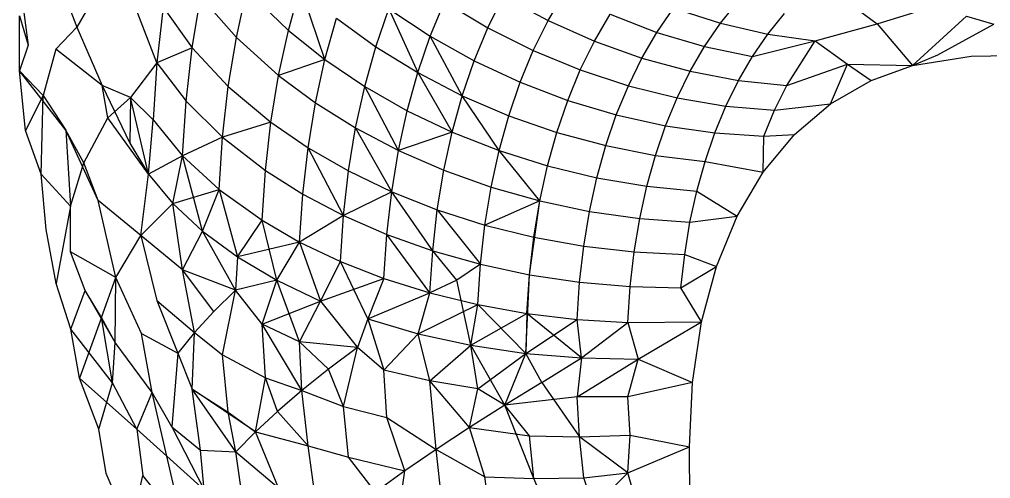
# Model space of a CAD drawing. Header units: inches. Extents: x 17 to 4615, y 5 to 3256.
# Drawn here: x 3232.279 to 3233.216, y 2581.546 to 2581.99 of the extents above; entities that cross this region are included whole.
import ezdxf

# ---------------------------------------------------------------- set-up
doc = ezdxf.new("R2010")
doc.units = ezdxf.units.IN
doc.header["$MEASUREMENT"] = 0

msp = doc.modelspace()

# ---------------------------------------------------------------- linework, layer by layer
for p, q in [((3232.31248, 2582.03863), (3232.33427, 2581.98212)), ((3232.27946, 2582.02219), (3232.28722, 2581.96486)), ((3232.53841, 2581.97903), (3232.55, 2582.02061)), ((3232.57374, 2581.95089), (3232.55, 2582.02061)), ((3232.35052, 2582.01071), (3232.33427, 2581.98212)), ((3232.44554, 2581.96221), (3232.45369, 2582.01177)), ((3232.45369, 2582.01177), (3232.4882, 2581.97237)), ((3232.4882, 2581.97237), (3232.49817, 2582.01797)), ((3232.49817, 2582.01797), (3232.53841, 2581.97903)), ((3232.73112, 2581.98165), (3232.746, 2582.01182)), ((3232.746, 2582.01182), (3232.78921, 2581.98855)), ((3232.78921, 2581.98855), (3232.80505, 2582.01571)), ((3232.41746, 2582.00147), (3232.41138, 2581.94792)), ((3232.41746, 2582.00147), (3232.44554, 2581.96221)), ((3232.67546, 2581.97341), (3232.68927, 2582.00675)), ((3232.68927, 2582.00675), (3232.73112, 2581.98165)), ((3232.89436, 2581.97723), (3232.91033, 2582.00052)), ((3232.91033, 2582.00052), (3232.95567, 2581.98601)), ((3232.95567, 2581.98601), (3232.97233, 2582.00674)), ((3233.07912, 2582.00608), (3233.10705, 2581.98555)), ((3233.10705, 2581.98555), (3233.1665, 2582.00373)), ((3232.27877, 2581.94019), (3232.27871, 2581.9933)), ((3232.27871, 2581.9933), (3232.28722, 2581.96486)), ((3232.41138, 2581.94792), (3232.39155, 2581.99966)), ((3232.57374, 2581.95089), (3232.58485, 2581.99084)), ((3232.58485, 2581.99084), (3232.62279, 2581.96333)), ((3232.62279, 2581.96333), (3232.63535, 2581.99994)), ((3232.63535, 2581.99994), (3232.67546, 2581.97341)), ((3232.63535, 2581.99994), (3232.66344, 2581.93832)), ((3232.83394, 2581.9686), (3232.84911, 2581.99466)), ((3232.84911, 2581.99466), (3232.89436, 2581.97723)), ((3233.00137, 2581.97547), (3233.01741, 2581.99544)), ((3233.14121, 2581.94508), (3233.19313, 2581.99276)), ((3233.19313, 2581.99276), (3233.21969, 2581.98517)), ((3232.31397, 2581.96103), (3232.33427, 2581.98212)), ((3232.33427, 2581.98212), (3232.35855, 2581.92595)), ((3232.71791, 2581.94968), (3232.73112, 2581.98165)), ((3232.73112, 2581.98165), (3232.77494, 2581.95961)), ((3232.77494, 2581.95961), (3232.78921, 2581.98855)), ((3232.78921, 2581.98855), (3232.83394, 2581.9686)), ((3232.94035, 2581.96361), (3232.95567, 2581.98601)), ((3232.95567, 2581.98601), (3233.00137, 2581.97547)), ((3233.04697, 2581.96905), (3233.10705, 2581.98555)), ((3233.10705, 2581.98555), (3233.14121, 2581.94508)), ((3233.16561, 2581.95562), (3233.21969, 2581.98517)), ((3232.48041, 2581.92504), (3232.4882, 2581.97237)), ((3232.4882, 2581.97237), (3232.52892, 2581.93563)), ((3232.52892, 2581.93563), (3232.53841, 2581.97903)), ((3232.53841, 2581.97903), (3232.57374, 2581.95089)), ((3232.66344, 2581.93832), (3232.67546, 2581.97341)), ((3232.67546, 2581.97341), (3232.71791, 2581.94968)), ((3232.70639, 2581.91604), (3232.67546, 2581.97341)), ((3232.87982, 2581.95223), (3232.89436, 2581.97723)), ((3232.89436, 2581.97723), (3232.94035, 2581.96361)), ((3232.98659, 2581.9539), (3233.00137, 2581.97547)), ((3233.00137, 2581.97547), (3233.04697, 2581.96905)), ((3232.28722, 2581.96486), (3232.27877, 2581.94019)), ((3232.61213, 2581.92496), (3232.62279, 2581.96333)), ((3232.62279, 2581.96333), (3232.66344, 2581.93832)), ((3232.82026, 2581.9409), (3232.83394, 2581.9686)), ((3232.83394, 2581.9686), (3232.87982, 2581.95223)), ((3232.92634, 2581.9396), (3232.94035, 2581.96361)), ((3232.94035, 2581.96361), (3232.98659, 2581.9539)), ((3232.98659, 2581.9539), (3233.04697, 2581.96905)), ((3233.01967, 2581.92588), (3233.04697, 2581.96905)), ((3233.04697, 2581.96905), (3233.07819, 2581.94659)), ((3232.31397, 2581.96103), (3232.30178, 2581.91624)), ((3232.35855, 2581.92595), (3232.31397, 2581.96103)), ((3232.44554, 2581.96221), (3232.41138, 2581.94792)), ((3232.43971, 2581.91091), (3232.44554, 2581.96221)), ((3232.44554, 2581.96221), (3232.48041, 2581.92504)), ((3232.76228, 2581.929), (3232.77494, 2581.95961)), ((3232.77494, 2581.95961), (3232.82026, 2581.9409)), ((3232.97313, 2581.93075), (3232.98659, 2581.9539)), ((3233.14121, 2581.94508), (3233.16561, 2581.95562)), ((3233.14121, 2581.94508), (3233.19788, 2581.95434)), ((3233.19788, 2581.95434), (3233.23583, 2581.95476)), ((3232.41138, 2581.94792), (3232.38593, 2581.9142)), ((3232.41138, 2581.94792), (3232.40771, 2581.89273)), ((3232.41138, 2581.94792), (3232.43971, 2581.91091)), ((3232.57374, 2581.95089), (3232.52892, 2581.93563)), ((3232.56461, 2581.90919), (3232.57374, 2581.95089)), ((3232.57374, 2581.95089), (3232.61213, 2581.92496)), ((3232.70639, 2581.91604), (3232.71791, 2581.94968)), ((3232.71791, 2581.94968), (3232.76228, 2581.929)), ((3232.8667, 2581.92562), (3232.87982, 2581.95223)), ((3232.87982, 2581.95223), (3232.92634, 2581.9396)), ((3233.01967, 2581.92588), (3233.07819, 2581.94659)), ((3233.06201, 2581.90814), (3233.07819, 2581.94659)), ((3233.07819, 2581.94659), (3233.14121, 2581.94508)), ((3233.07819, 2581.94659), (3233.10126, 2581.9308)), ((3233.10126, 2581.9308), (3233.14121, 2581.94508)), ((3232.28456, 2581.8824), (3232.27877, 2581.94019)), ((3232.32357, 2581.88278), (3232.27877, 2581.94019)), ((3232.30178, 2581.91624), (3232.27877, 2581.94019)), ((3232.5215, 2581.89055), (3232.52892, 2581.93563)), ((3232.52892, 2581.93563), (3232.56461, 2581.90919)), ((3232.65321, 2581.90154), (3232.66344, 2581.93832)), ((3232.66344, 2581.93832), (3232.70639, 2581.91604)), ((3232.66344, 2581.93832), (3232.69657, 2581.88082)), ((3232.80813, 2581.91154), (3232.82026, 2581.9409)), ((3232.82026, 2581.9409), (3232.8667, 2581.92562)), ((3232.91374, 2581.91403), (3232.92634, 2581.9396)), ((3232.92634, 2581.9396), (3232.97313, 2581.93075)), ((3232.35855, 2581.92595), (3232.38522, 2581.87013)), ((3232.38593, 2581.9142), (3232.35855, 2581.92595)), ((3232.36418, 2581.89454), (3232.35855, 2581.92595)), ((3232.47482, 2581.87606), (3232.48041, 2581.92504)), ((3232.48041, 2581.92504), (3232.5215, 2581.89055)), ((3232.75123, 2581.89678), (3232.76228, 2581.929)), ((3232.76228, 2581.929), (3232.80813, 2581.91154)), ((3232.85504, 2581.89749), (3232.8667, 2581.92562)), ((3232.8667, 2581.92562), (3232.91374, 2581.91403)), ((3232.96098, 2581.90612), (3232.97313, 2581.93075)), ((3232.97313, 2581.93075), (3233.01967, 2581.92588)), ((3233.00795, 2581.90207), (3233.01967, 2581.92588)), ((3233.06201, 2581.90814), (3233.10126, 2581.9308)), ((3232.30178, 2581.91624), (3232.28456, 2581.8824)), ((3232.29981, 2581.84025), (3232.30178, 2581.91624)), ((3232.30178, 2581.91624), (3232.32357, 2581.88278)), ((3232.60337, 2581.88497), (3232.61213, 2581.92496)), ((3232.61213, 2581.92496), (3232.65321, 2581.90154)), ((3232.64482, 2581.86318), (3232.61213, 2581.92496)), ((3232.69657, 2581.88082), (3232.70639, 2581.91604)), ((3232.70639, 2581.91604), (3232.75123, 2581.89678)), ((3232.74184, 2581.86303), (3232.70639, 2581.91604)), ((3232.38593, 2581.9142), (3232.36418, 2581.89454)), ((3232.38593, 2581.9142), (3232.38522, 2581.87013)), ((3232.40324, 2581.84039), (3232.38593, 2581.9142)), ((3232.38593, 2581.9142), (3232.40771, 2581.89273)), ((3232.43619, 2581.858), (3232.43971, 2581.91091)), ((3232.43971, 2581.91091), (3232.47482, 2581.87606)), ((3232.55749, 2581.86588), (3232.56461, 2581.90919)), ((3232.56461, 2581.90919), (3232.60337, 2581.88497)), ((3232.79754, 2581.88066), (3232.80813, 2581.91154)), ((3232.80813, 2581.91154), (3232.85504, 2581.89749)), ((3232.90254, 2581.88696), (3232.91374, 2581.91403)), ((3232.91374, 2581.91403), (3232.96098, 2581.90612)), ((3233.00795, 2581.90207), (3233.06201, 2581.90814)), ((3233.0271, 2581.87849), (3233.06201, 2581.90814)), ((3232.64482, 2581.86318), (3232.65321, 2581.90154)), ((3232.65321, 2581.90154), (3232.69657, 2581.88082)), ((3232.84488, 2581.86785), (3232.85504, 2581.89749)), ((3232.85504, 2581.89749), (3232.90254, 2581.88696)), ((3232.95019, 2581.88008), (3232.96098, 2581.90612)), ((3232.96098, 2581.90612), (3233.00795, 2581.90207)), ((3232.99753, 2581.8769), (3233.00795, 2581.90207)), ((3232.34094, 2581.85112), (3232.36418, 2581.89454)), ((3232.40324, 2581.84039), (3232.36418, 2581.89454)), ((3232.40324, 2581.84039), (3232.40771, 2581.89273)), ((3232.40771, 2581.89273), (3232.43619, 2581.858)), ((3232.5215, 2581.89055), (3232.47482, 2581.87606)), ((3232.51619, 2581.8439), (3232.5215, 2581.89055)), ((3232.5215, 2581.89055), (3232.55749, 2581.86588)), ((3232.74184, 2581.86303), (3232.75123, 2581.89678)), ((3232.75123, 2581.89678), (3232.79754, 2581.88066)), ((3232.29981, 2581.84025), (3232.28456, 2581.8824)), ((3232.32357, 2581.88278), (3232.32802, 2581.80937)), ((3232.35464, 2581.8149), (3232.32357, 2581.88278)), ((3232.34094, 2581.85112), (3232.32357, 2581.88278)), ((3232.59653, 2581.84339), (3232.60337, 2581.88497)), ((3232.60337, 2581.88497), (3232.64482, 2581.86318)), ((3232.63826, 2581.82336), (3232.60337, 2581.88497)), ((3232.69657, 2581.88082), (3232.64482, 2581.86318)), ((3232.68852, 2581.84408), (3232.69657, 2581.88082)), ((3232.69657, 2581.88082), (3232.74184, 2581.86303)), ((3232.78854, 2581.8483), (3232.79754, 2581.88066)), ((3232.79754, 2581.88066), (3232.84488, 2581.86785)), ((3232.89279, 2581.85848), (3232.90254, 2581.88696)), ((3232.90254, 2581.88696), (3232.95019, 2581.88008)), ((3232.94078, 2581.85265), (3232.95019, 2581.88008)), ((3232.95019, 2581.88008), (3232.99753, 2581.8769)), ((3232.99686, 2581.84217), (3233.0271, 2581.87849)), ((3232.99753, 2581.8769), (3233.0271, 2581.87849)), ((3232.38522, 2581.87013), (3232.40324, 2581.84039)), ((3232.47482, 2581.87606), (3232.43619, 2581.858)), ((3232.47147, 2581.82552), (3232.47482, 2581.87606)), ((3232.47482, 2581.87606), (3232.51619, 2581.8439)), ((3232.99686, 2581.84217), (3232.99753, 2581.8769)), ((3232.55237, 2581.82107), (3232.55749, 2581.86588)), ((3232.55749, 2581.86588), (3232.59653, 2581.84339)), ((3232.59163, 2581.8004), (3232.55749, 2581.86588)), ((3232.63826, 2581.82336), (3232.64482, 2581.86318)), ((3232.64482, 2581.86318), (3232.68852, 2581.84408)), ((3232.73414, 2581.82781), (3232.74184, 2581.86303)), ((3232.74184, 2581.86303), (3232.78854, 2581.8483)), ((3232.78116, 2581.81454), (3232.74184, 2581.86303)), ((3232.83625, 2581.8368), (3232.84488, 2581.86785)), ((3232.84488, 2581.86785), (3232.89279, 2581.85848)), ((3232.32802, 2581.80937), (3232.34094, 2581.85112)), ((3232.35464, 2581.8149), (3232.34094, 2581.85112)), ((3232.43619, 2581.858), (3232.40324, 2581.84039)), ((3232.42678, 2581.81197), (3232.43619, 2581.858)), ((3232.43619, 2581.858), (3232.47147, 2581.82552)), ((3232.45551, 2581.7852), (3232.43619, 2581.858)), ((3232.8845, 2581.82866), (3232.89279, 2581.85848)), ((3232.89279, 2581.85848), (3232.94078, 2581.85265)), ((3232.93279, 2581.8239), (3232.94078, 2581.85265)), ((3232.94078, 2581.85265), (3232.99686, 2581.84217)), ((3232.51299, 2581.79579), (3232.51619, 2581.8439)), ((3232.51619, 2581.8439), (3232.55237, 2581.82107)), ((3232.59163, 2581.8004), (3232.59653, 2581.84339)), ((3232.59653, 2581.84339), (3232.63826, 2581.82336)), ((3232.68224, 2581.80589), (3232.68852, 2581.84408)), ((3232.68852, 2581.84408), (3232.73414, 2581.82781)), ((3232.78116, 2581.81454), (3232.78854, 2581.8483)), ((3232.78854, 2581.8483), (3232.83625, 2581.8368)), ((3232.97166, 2581.79961), (3232.99686, 2581.84217)), ((3232.30465, 2581.78701), (3232.29981, 2581.84025)), ((3232.32802, 2581.80937), (3232.29981, 2581.84025)), ((3232.39593, 2581.78125), (3232.40324, 2581.84039)), ((3232.40324, 2581.84039), (3232.42678, 2581.81197)), ((3232.82915, 2581.80442), (3232.83625, 2581.8368)), ((3232.83625, 2581.8368), (3232.8845, 2581.82866)), ((3232.42678, 2581.81197), (3232.47147, 2581.82552)), ((3232.45551, 2581.7852), (3232.47147, 2581.82552)), ((3232.47147, 2581.82552), (3232.51299, 2581.79579)), ((3232.47147, 2581.82552), (3232.48915, 2581.76039)), ((3232.63826, 2581.82336), (3232.59163, 2581.8004)), ((3232.63356, 2581.78212), (3232.63826, 2581.82336)), ((3232.63826, 2581.82336), (3232.68224, 2581.80589)), ((3232.67775, 2581.7664), (3232.63826, 2581.82336)), ((3232.72812, 2581.79124), (3232.73414, 2581.82781)), ((3232.73414, 2581.82781), (3232.78116, 2581.81454)), ((3232.87768, 2581.79753), (3232.8845, 2581.82866)), ((3232.8845, 2581.82866), (3232.93279, 2581.8239)), ((3232.92623, 2581.79392), (3232.93279, 2581.8239)), ((3232.93279, 2581.8239), (3232.97166, 2581.79961)), ((3232.37193, 2581.74051), (3232.35464, 2581.8149)), ((3232.39593, 2581.78125), (3232.35464, 2581.8149)), ((3232.54931, 2581.77482), (3232.55237, 2581.82107)), ((3232.55237, 2581.82107), (3232.59163, 2581.8004)), ((3232.78116, 2581.81454), (3232.72812, 2581.79124)), ((3232.77125, 2581.74321), (3232.78116, 2581.81454)), ((3232.77537, 2581.77951), (3232.78116, 2581.81454)), ((3232.78116, 2581.81454), (3232.82915, 2581.80442)), ((3232.32802, 2581.80937), (3232.31412, 2581.73474)), ((3232.3281, 2581.76525), (3232.32802, 2581.80937)), ((3232.42678, 2581.81197), (3232.39593, 2581.78125)), ((3232.42678, 2581.81197), (3232.45551, 2581.7852)), ((3232.43619, 2581.74786), (3232.42678, 2581.81197)), ((3232.67775, 2581.7664), (3232.68224, 2581.80589)), ((3232.68224, 2581.80589), (3232.72812, 2581.79124)), ((3232.68224, 2581.80589), (3232.7238, 2581.75339)), ((3232.82363, 2581.77078), (3232.82915, 2581.80442)), ((3232.82915, 2581.80442), (3232.87768, 2581.79753)), ((3232.48915, 2581.76039), (3232.51299, 2581.79579)), ((3232.51299, 2581.79579), (3232.54931, 2581.77482)), ((3232.52724, 2581.73786), (3232.51299, 2581.79579)), ((3232.59163, 2581.8004), (3232.54931, 2581.77482)), ((3232.58869, 2581.75602), (3232.59163, 2581.8004)), ((3232.59163, 2581.8004), (3232.63356, 2581.78212)), ((3232.87235, 2581.76523), (3232.87768, 2581.79753)), ((3232.87768, 2581.79753), (3232.92623, 2581.79392)), ((3232.9211, 2581.7628), (3232.92623, 2581.79392)), ((3232.92623, 2581.79392), (3232.97166, 2581.79961)), ((3232.95176, 2581.75127), (3232.97166, 2581.79961)), ((3232.31412, 2581.73474), (3232.30465, 2581.78701)), ((3232.43619, 2581.74786), (3232.45551, 2581.7852)), ((3232.45551, 2581.7852), (3232.48915, 2581.76039)), ((3232.48721, 2581.72832), (3232.45551, 2581.7852)), ((3232.7238, 2581.75339), (3232.72812, 2581.79124)), ((3232.72812, 2581.79124), (3232.77537, 2581.77951)), ((3232.37193, 2581.74051), (3232.39593, 2581.78125)), ((3232.43619, 2581.74786), (3232.39593, 2581.78125)), ((3232.39593, 2581.78125), (3232.41138, 2581.71833)), ((3232.63075, 2581.73959), (3232.63356, 2581.78212)), ((3232.63356, 2581.78212), (3232.67775, 2581.7664)), ((3232.67505, 2581.72565), (3232.63356, 2581.78212)), ((3232.77125, 2581.74321), (3232.77537, 2581.77951)), ((3232.77537, 2581.77951), (3232.82363, 2581.77078)), ((3232.54931, 2581.77482), (3232.48915, 2581.76039)), ((3232.52724, 2581.73786), (3232.54931, 2581.77482)), ((3232.54931, 2581.77482), (3232.58869, 2581.75602)), ((3232.54931, 2581.77482), (3232.56938, 2581.71783)), ((3232.67505, 2581.72565), (3232.67775, 2581.7664)), ((3232.67775, 2581.7664), (3232.7238, 2581.75339)), ((3232.70121, 2581.73788), (3232.67775, 2581.7664)), ((3232.81965, 2581.73597), (3232.82363, 2581.77078)), ((3232.82363, 2581.77078), (3232.87235, 2581.76523)), ((3232.34213, 2581.72806), (3232.3281, 2581.76525)), ((3232.37193, 2581.74051), (3232.3281, 2581.76525)), ((3232.48915, 2581.76039), (3232.48721, 2581.72832)), ((3232.48915, 2581.76039), (3232.52724, 2581.73786)), ((3232.86855, 2581.73176), (3232.87235, 2581.76523)), ((3232.87235, 2581.76523), (3232.9211, 2581.7628)), ((3232.91743, 2581.73058), (3232.9211, 2581.7628)), ((3232.9211, 2581.7628), (3232.95176, 2581.75127)), ((3232.44776, 2581.68734), (3232.43619, 2581.74786)), ((3232.48721, 2581.72832), (3232.43619, 2581.74786)), ((3232.4663, 2581.70761), (3232.43619, 2581.74786)), ((3232.56938, 2581.71783), (3232.58869, 2581.75602)), ((3232.58869, 2581.75602), (3232.63075, 2581.73959)), ((3232.61504, 2581.70059), (3232.58869, 2581.75602)), ((3232.7238, 2581.75339), (3232.70121, 2581.73788)), ((3232.72121, 2581.71435), (3232.7238, 2581.75339)), ((3232.7238, 2581.75339), (3232.77125, 2581.74321)), ((3232.91743, 2581.73058), (3232.95176, 2581.75127)), ((3232.93739, 2581.69765), (3232.95176, 2581.75127)), ((3232.35812, 2581.70189), (3232.37193, 2581.74051)), ((3232.37104, 2581.67775), (3232.37193, 2581.74051)), ((3232.39647, 2581.68638), (3232.37193, 2581.74051)), ((3232.52724, 2581.73786), (3232.48721, 2581.72832)), ((3232.51299, 2581.69565), (3232.52724, 2581.73786)), ((3232.52724, 2581.73786), (3232.56938, 2581.71783)), ((3232.54931, 2581.67859), (3232.52724, 2581.73786)), ((3232.56938, 2581.71783), (3232.63075, 2581.73959)), ((3232.63075, 2581.73959), (3232.61504, 2581.70059)), ((3232.63075, 2581.73959), (3232.67505, 2581.72565)), ((3232.70121, 2581.73788), (3232.67505, 2581.72565)), ((3232.71472, 2581.67521), (3232.70121, 2581.73788)), ((3232.76756, 2581.66735), (3232.77125, 2581.74321)), ((3232.76877, 2581.7058), (3232.77125, 2581.74321)), ((3232.77125, 2581.74321), (3232.81965, 2581.73597)), ((3232.32825, 2581.6908), (3232.31412, 2581.73474)), ((3232.48721, 2581.72832), (3232.4663, 2581.70761)), ((3232.47482, 2581.66593), (3232.48721, 2581.72832)), ((3232.51299, 2581.69565), (3232.48721, 2581.72832)), ((3232.81728, 2581.70007), (3232.81965, 2581.73597)), ((3232.81965, 2581.73597), (3232.86855, 2581.73176)), ((3232.86627, 2581.69725), (3232.86855, 2581.73176)), ((3232.86855, 2581.73176), (3232.91743, 2581.73058)), ((3232.93739, 2581.69765), (3232.91743, 2581.73058)), ((3232.32825, 2581.6908), (3232.34213, 2581.72806)), ((3232.35812, 2581.70189), (3232.34213, 2581.72806)), ((3232.37104, 2581.67775), (3232.34213, 2581.72806)), ((3232.61504, 2581.70059), (3232.67505, 2581.72565)), ((3232.66366, 2581.68633), (3232.67505, 2581.72565)), ((3232.67505, 2581.72565), (3232.72121, 2581.71435)), ((3232.41138, 2581.71833), (3232.44776, 2581.68734)), ((3232.41138, 2581.71833), (3232.43164, 2581.66754)), ((3232.51299, 2581.69565), (3232.56938, 2581.71783)), ((3232.54931, 2581.67859), (3232.56938, 2581.71783)), ((3232.56938, 2581.71783), (3232.6052, 2581.67303)), ((3232.66366, 2581.68633), (3232.72121, 2581.71435)), ((3232.71472, 2581.67521), (3232.72121, 2581.71435)), ((3232.72121, 2581.71435), (3232.76877, 2581.7058)), ((3232.72121, 2581.71435), (3232.76756, 2581.66735)), ((3232.35812, 2581.70189), (3232.33658, 2581.64323)), ((3232.36867, 2581.63878), (3232.35812, 2581.70189)), ((3232.37104, 2581.67775), (3232.35812, 2581.70189)), ((3232.4663, 2581.70761), (3232.44776, 2581.68734)), ((3232.61504, 2581.70059), (3232.6052, 2581.67303)), ((3232.61504, 2581.70059), (3232.66366, 2581.68633)), ((3232.61504, 2581.70059), (3232.63075, 2581.65106)), ((3232.71472, 2581.67521), (3232.76877, 2581.7058)), ((3232.76877, 2581.7058), (3232.76756, 2581.66735)), ((3232.76756, 2581.66735), (3232.81728, 2581.70007)), ((3232.76877, 2581.7058), (3232.81728, 2581.70007)), ((3232.82155, 2581.66289), (3232.76877, 2581.7058)), ((3232.81728, 2581.70007), (3232.86627, 2581.69725)), ((3232.82155, 2581.66289), (3232.81728, 2581.70007)), ((3232.33658, 2581.64323), (3232.32825, 2581.6908)), ((3232.36867, 2581.63878), (3232.32825, 2581.6908)), ((3232.51619, 2581.64384), (3232.51299, 2581.69565)), ((3232.54931, 2581.67859), (3232.51299, 2581.69565)), ((3232.55153, 2581.63141), (3232.51299, 2581.69565)), ((3232.82155, 2581.66289), (3232.86627, 2581.69725)), ((3232.86627, 2581.69725), (3232.93739, 2581.69765)), ((3232.86627, 2581.69725), (3232.87608, 2581.66183)), ((3232.87608, 2581.66183), (3232.93739, 2581.69765)), ((3232.92872, 2581.63934), (3232.93739, 2581.69765)), ((3232.4068, 2581.62953), (3232.39647, 2581.68638)), ((3232.39647, 2581.68638), (3232.43164, 2581.66754)), ((3232.44776, 2581.68734), (3232.43164, 2581.66754)), ((3232.44554, 2581.63285), (3232.44776, 2581.68734)), ((3232.44776, 2581.68734), (3232.47482, 2581.66593)), ((3232.63075, 2581.65106), (3232.66366, 2581.68633)), ((3232.66366, 2581.68633), (3232.71472, 2581.67521)), ((3232.67505, 2581.6408), (3232.66366, 2581.68633)), ((3232.36867, 2581.63878), (3232.37104, 2581.67775)), ((3232.4068, 2581.62953), (3232.37104, 2581.67775)), ((3232.55153, 2581.63141), (3232.54931, 2581.67859)), ((3232.6052, 2581.67303), (3232.54931, 2581.67859)), ((3232.57728, 2581.65203), (3232.54931, 2581.67859)), ((3232.6052, 2581.67303), (3232.57728, 2581.65203)), ((3232.59163, 2581.61593), (3232.6052, 2581.67303)), ((3232.63075, 2581.65106), (3232.6052, 2581.67303)), ((3232.67505, 2581.6408), (3232.71472, 2581.67521)), ((3232.71472, 2581.67521), (3232.76756, 2581.66735)), ((3232.72121, 2581.63307), (3232.71472, 2581.67521)), ((3232.74728, 2581.61734), (3232.71472, 2581.67521)), ((3232.43164, 2581.66754), (3232.42596, 2581.59624)), ((3232.43164, 2581.66754), (3232.44554, 2581.63285)), ((3232.47482, 2581.66593), (3232.51619, 2581.64384)), ((3232.48041, 2581.61048), (3232.47482, 2581.66593)), ((3232.72121, 2581.63307), (3232.76756, 2581.66735)), ((3232.74728, 2581.61734), (3232.76756, 2581.66735)), ((3232.76756, 2581.66735), (3232.82155, 2581.66289)), ((3232.78319, 2581.63919), (3232.76756, 2581.66735)), ((3232.78319, 2581.63919), (3232.82155, 2581.66289)), ((3232.82155, 2581.66289), (3232.81728, 2581.62534)), ((3232.82155, 2581.66289), (3232.87608, 2581.66183)), ((3232.81728, 2581.62534), (3232.87608, 2581.66183)), ((3232.86627, 2581.62542), (3232.87608, 2581.66183)), ((3232.87608, 2581.66183), (3232.92872, 2581.63934)), ((3232.50673, 2581.59149), (3232.51619, 2581.64384)), ((3232.51619, 2581.64384), (3232.55153, 2581.63141)), ((3232.52801, 2581.6112), (3232.51619, 2581.64384)), ((3232.57728, 2581.65203), (3232.55153, 2581.63141)), ((3232.59163, 2581.61593), (3232.57728, 2581.65203)), ((3232.63356, 2581.60528), (3232.63075, 2581.65106)), ((3232.67505, 2581.6408), (3232.63075, 2581.65106)), ((3232.35536, 2581.59404), (3232.33658, 2581.64323)), ((3232.33658, 2581.64323), (3232.39202, 2581.59401)), ((3232.35536, 2581.59404), (3232.36867, 2581.63878)), ((3232.39202, 2581.59401), (3232.36867, 2581.63878)), ((3232.68103, 2581.57458), (3232.67505, 2581.6408)), ((3232.72121, 2581.63307), (3232.67505, 2581.6408)), ((3232.7132, 2581.59578), (3232.67505, 2581.6408)), ((3232.78319, 2581.63919), (3232.74728, 2581.61734)), ((3232.78319, 2581.63919), (3232.81965, 2581.58667)), ((3232.92872, 2581.63934), (3232.86627, 2581.62542)), ((3232.9258, 2581.57701), (3232.92872, 2581.63934)), ((3232.39202, 2581.59401), (3232.4068, 2581.62953)), ((3232.42596, 2581.59624), (3232.4068, 2581.62953)), ((3232.42099, 2581.56809), (3232.4068, 2581.62953)), ((3232.44554, 2581.63285), (3232.48041, 2581.61048)), ((3232.45369, 2581.57387), (3232.44554, 2581.63285)), ((3232.48783, 2581.5723), (3232.44554, 2581.63285)), ((3232.50673, 2581.59149), (3232.44554, 2581.63285)), ((3232.55153, 2581.63141), (3232.52801, 2581.6112)), ((3232.55153, 2581.63141), (3232.59163, 2581.61593)), ((3232.55749, 2581.57811), (3232.55153, 2581.63141)), ((3232.7132, 2581.59578), (3232.72121, 2581.63307)), ((3232.74728, 2581.61734), (3232.72121, 2581.63307)), ((3232.81728, 2581.62534), (3232.74728, 2581.61734)), ((3232.86627, 2581.62542), (3232.81728, 2581.62534)), ((3232.81965, 2581.58667), (3232.81728, 2581.62534)), ((3232.86855, 2581.58826), (3232.86627, 2581.62542)), ((3232.59163, 2581.61593), (3232.63356, 2581.60528)), ((3232.59653, 2581.56726), (3232.59163, 2581.61593)), ((3232.74728, 2581.61734), (3232.7132, 2581.59578)), ((3232.77125, 2581.5876), (3232.74728, 2581.61734)), ((3232.77537, 2581.54655), (3232.74728, 2581.61734)), ((3232.48041, 2581.61048), (3232.50673, 2581.59149)), ((3232.48783, 2581.5723), (3232.48041, 2581.61048)), ((3232.52801, 2581.6112), (3232.50673, 2581.59149)), ((3232.55749, 2581.57811), (3232.52801, 2581.6112)), ((3232.63356, 2581.60528), (3232.68103, 2581.57458)), ((3232.6508, 2581.55377), (3232.63356, 2581.60528)), ((3232.36235, 2581.55121), (3232.35536, 2581.59404)), ((3232.39202, 2581.59401), (3232.39782, 2581.54929)), ((3232.42099, 2581.56809), (3232.39202, 2581.59401)), ((3232.42596, 2581.59624), (3232.45369, 2581.57387)), ((3232.42596, 2581.59624), (3232.45717, 2581.53574)), ((3232.50673, 2581.59149), (3232.48783, 2581.5723)), ((3232.50673, 2581.59149), (3232.55749, 2581.57811)), ((3232.52892, 2581.53739), (3232.50673, 2581.59149)), ((3232.7132, 2581.59578), (3232.68103, 2581.57458)), ((3232.7132, 2581.59578), (3232.77125, 2581.5876)), ((3232.72812, 2581.54822), (3232.7132, 2581.59578)), ((3232.77125, 2581.5876), (3232.81965, 2581.58667)), ((3232.77537, 2581.54655), (3232.77125, 2581.5876)), ((3232.81965, 2581.58667), (3232.86855, 2581.58826)), ((3232.86609, 2581.55213), (3232.86855, 2581.58826)), ((3232.86855, 2581.58826), (3232.9258, 2581.57701)), ((3232.55749, 2581.57811), (3232.59653, 2581.56726)), ((3232.56461, 2581.52658), (3232.55749, 2581.57811)), ((3232.82363, 2581.54727), (3232.81965, 2581.58667)), ((3232.86609, 2581.55213), (3232.81965, 2581.58667)), ((3232.45369, 2581.57387), (3232.48783, 2581.5723)), ((3232.45717, 2581.53574), (3232.45369, 2581.57387)), ((3232.48783, 2581.5723), (3232.52892, 2581.53739)), ((3232.49817, 2581.49707), (3232.48783, 2581.5723)), ((3232.68103, 2581.57458), (3232.6508, 2581.55377)), ((3232.68103, 2581.57458), (3232.72812, 2581.54822)), ((3232.68852, 2581.50682), (3232.68103, 2581.57458)), ((3232.86609, 2581.55213), (3232.9258, 2581.57701)), ((3232.92623, 2581.51883), (3232.9258, 2581.57701)), ((3232.45717, 2581.53574), (3232.42099, 2581.56809)), ((3232.4363, 2581.50184), (3232.42099, 2581.56809)), ((3232.59653, 2581.56726), (3232.6508, 2581.55377)), ((3232.62264, 2581.5334), (3232.59653, 2581.56726)), ((3232.38587, 2581.49694), (3232.36235, 2581.55121)), ((3232.6508, 2581.55377), (3232.62264, 2581.5334)), ((3232.64482, 2581.51119), (3232.6508, 2581.55377)), ((3232.82363, 2581.54727), (3232.86609, 2581.55213)), ((3232.86609, 2581.55213), (3232.83327, 2581.51896)), ((3232.87768, 2581.51195), (3232.86609, 2581.55213)), ((3232.38587, 2581.49694), (3232.39782, 2581.54929)), ((3232.4363, 2581.50184), (3232.39782, 2581.54929)), ((3232.72812, 2581.54822), (3232.77537, 2581.54655)), ((3232.73414, 2581.50468), (3232.72812, 2581.54822)), ((3232.77537, 2581.54655), (3232.82363, 2581.54727)), ((3232.7973, 2581.49726), (3232.77537, 2581.54655)), ((3232.83327, 2581.51896), (3232.82363, 2581.54727))]:
    msp.add_line(p, q)

doc.saveas('drawing.dxf')
